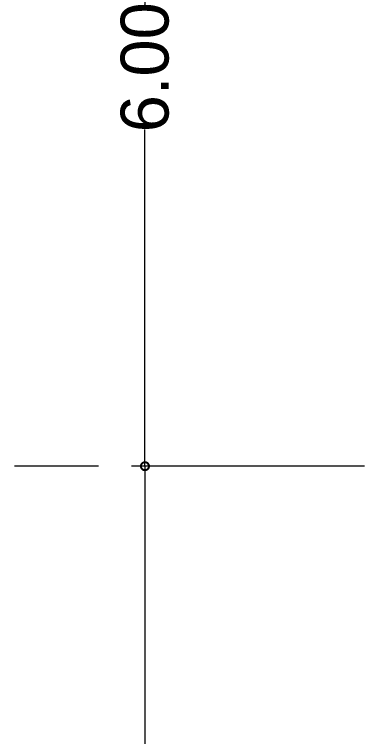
# Model space of a CAD drawing. Header units: metres. Extents: x 319894 to 3389272, y 120 to 6136017.
# Drawn here: x 321311.28 to 321313.92, y 3068027.11 to 3068032.54 of the extents above; entities that cross this region are included whole.
import ezdxf

# ---------------------------------------------------------------- set-up
doc = ezdxf.new("R2010")
doc.units = ezdxf.units.M
doc.header["$MEASUREMENT"] = 0
doc.linetypes.add('CENTER', pattern=[2, 1.25, -0.25, 0.25, -0.25])
doc.linetypes.add('HIDDEN', pattern=[0.375, 0.25, -0.125])
doc.layers.get('Defpoints').update_dxf_attribs({"color": 254})
doc.layers.add('centerline', color=255, linetype='HIDDEN', lineweight=5)
doc.layers.add('S-DIM', color=7, linetype='Continuous')
doc.styles.add('TEXTS', font='swissl.ttf')
doc.dimstyles.new('DIMTEXT', dxfattribs={"dimscale": 0.4, "dimtxt": 0.9, "dimasz": 0.3, "dimexe": 0.05, "dimexo": 0.05, "dimgap": 0.05, "dimtad": 0, "dimzin": 1, "dimdsep": 46, "dimtxsty": 'TEXTS', "dimblk": 'DOTSMALL', "dimcen": 0.1, "dimclrd": 256, "dimclre": 6, "dimclrt": 3, "dimadec": 0, "dimazin": 0, "dimtfac": 0.15, "dimtix": 1, "dimtofl": 0, "dimtmove": 1, "dimatfit": 3, "dimldrblk": 'OPEN', "dimfxl": 1, "dimtolj": 1, "dimtzin": 0, "dimarcsym": 0})

# ---------------------------------------------------------------- blocks, each defined once
blk = doc.blocks.new('_DotSmall')
at = {"color": 0, "linetype": 'ByBlock', "const_width": 0.5}
blk.add_lwpolyline([(-0.0625, 0, 1), (0.0625, 0, 1)], format="xyb", close=True, dxfattribs=at)
blk = doc.blocks.new('*D883')
at = {"layer": 'Defpoints', "color": 0, "transparency": 16777216}
for p in [(322136.7272, 3068087.5944), (322135.5823, 3068081.5944), (322136.7272, 3068081.5944)]:
    blk.add_point(p, dxfattribs=at)
at = {"layer": 'S-DIM', "color": 6, "lineweight": -2, "transparency": 16777216}
for p, q in [((322136.7072, 3068087.5944), (322135.5623, 3068087.5944)), ((322136.7072, 3068081.5944), (322135.5623, 3068081.5944))]:
    blk.add_line(p, q, dxfattribs=at)
at = {"layer": 'S-DIM', "lineweight": -2, "transparency": 16777216}
for p, q in [((322135.5823, 3068087.5944), (322135.5823, 3068085.0616)), ((322135.5823, 3068081.5944), (322135.5823, 3068084.1273))]:
    blk.add_line(p, q, dxfattribs=at)
at = {"layer": 'S-DIM', "lineweight": -2, "transparency": 16777216, "xscale": 0.12, "yscale": 0.12, "zscale": 0.12}
for p, rotation in [((322135.5823, 3068087.5944), 90), ((322135.5823, 3068081.5944), 270)]:
    blk.add_blockref('_DotSmall', p, dxfattribs=dict(at, rotation=rotation))
at = {"layer": 'S-DIM', "color": 3, "transparency": 16777216, "insert": (322135.5823, 3068084.5944), "char_height": 0.36, "attachment_point": 5, "rotation": 90, "style": 'TEXTS'}
blk.add_mtext('\\A1;6.00', dxfattribs=at)
blk = doc.blocks.new('_Open')
at = {"color": 0, "linetype": 'ByBlock', "lineweight": -2}
for p, q in [((-1, 0.167), (0, 0)), ((-1, -0.167), (0, 0)), ((0, 0), (-1, 0))]:
    blk.add_line(p, q, dxfattribs=at)
blk = doc.blocks.new('*D884')
at = {"layer": 'Defpoints', "color": 0, "transparency": 16777216}
for p in [(322136.7272, 3068081.5944), (322135.5823, 3068076.0944), (322135.5823, 3068076.0944)]:
    blk.add_point(p, dxfattribs=at)
at = {"layer": 'S-DIM', "color": 6, "lineweight": -2, "transparency": 16777216}
for p, q in [((322136.7072, 3068081.5944), (322135.5623, 3068081.5944)), ((322135.6023, 3068076.0944), (322135.6023, 3068076.0944))]:
    blk.add_line(p, q, dxfattribs=at)
at = {"layer": 'S-DIM', "lineweight": -2, "transparency": 16777216}
for p, q in [((322135.5823, 3068081.5944), (322135.5823, 3068079.312)), ((322135.5823, 3068076.0944), (322135.5823, 3068078.3768))]:
    blk.add_line(p, q, dxfattribs=at)
at = {"layer": 'S-DIM', "lineweight": -2, "transparency": 16777216, "xscale": 0.12, "yscale": 0.12, "zscale": 0.12}
for p, rotation in [((322135.5823, 3068081.5944), 90), ((322135.5823, 3068076.0944), 270)]:
    blk.add_blockref('_DotSmall', p, dxfattribs=dict(at, rotation=rotation))
at = {"layer": 'S-DIM', "color": 3, "transparency": 16777216, "insert": (322135.5823, 3068078.8444), "char_height": 0.36, "attachment_point": 5, "rotation": 90, "style": 'TEXTS'}
blk.add_mtext('\\A1;5.50', dxfattribs=at)
blk = doc.blocks.new('BGRID')
at = {"layer": 'centerline', "linetype": 'CENTER'}
blk.add_line((322157.2322, 3068081.5944), (322134.6013, 3068081.5944), dxfattribs=at)
at = {"layer": 'S-DIM'}
for base, p1, p2, picture, middle in [((322135.5823, 3068081.5944), (322136.7272, 3068087.5944), (322136.7272, 3068081.5944), '*D883', (322135.5823, 3068084.5944)), ((322135.5823, 3068076.0944), (322136.7272, 3068081.5944), (322135.5823, 3068076.0944), '*D884', (322135.5823, 3068078.8444))]:
    dim = blk.add_linear_dim(base=base, p1=p1, p2=p2, angle=90, dimstyle='DIMTEXT', dxfattribs=at)
    dim.commit()
    dim.dimension.update_dxf_attribs({"geometry": picture, "text_midpoint": middle})

msp = doc.modelspace()

# ---------------------------------------------------------------- block references
at = {"layer": 'centerline'}
msp.add_blockref('BGRID', (-823.3239, -52.4541), dxfattribs=at)

doc.saveas('drawing.dxf')
